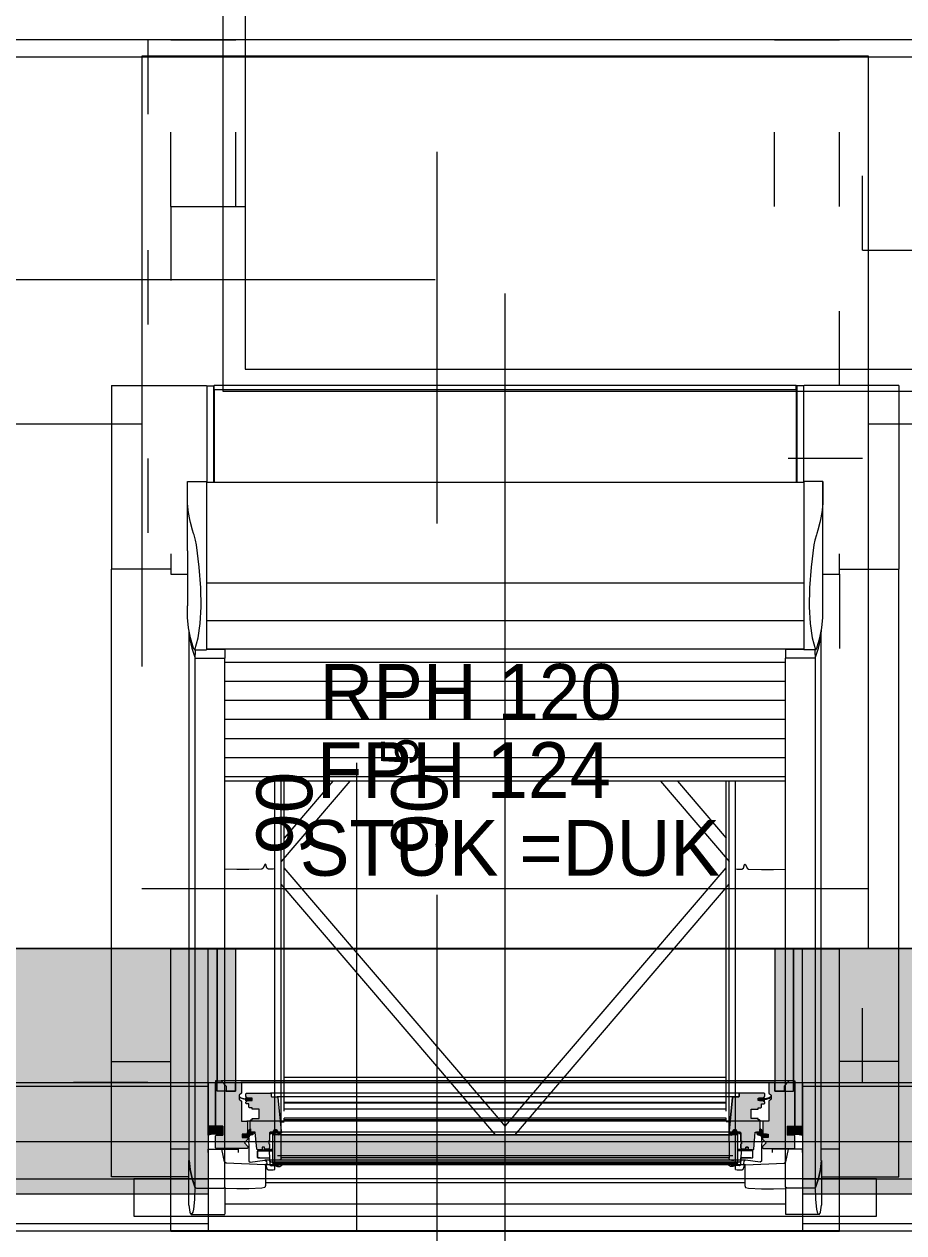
# Model space of a CAD drawing. Header units: metres. Extents: x -4 to 206, y -18 to 45.
# Drawn here: x 40.388 to 41.572, y -11.586 to -9.96 of the extents above; entities that cross this region are included whole.
import ezdxf

# ---------------------------------------------------------------- set-up
doc = ezdxf.new("R2010")
doc.units = ezdxf.units.M
doc.header["$MEASUREMENT"] = 0
for name, pattern in [('Achse', [0.004, 0.002, -0.001, 0, -0.001]), ('Grenzlinie', [0.008, 0.003, -0.005]), ('Schnittlinie', [0.006, 0.003, -0.0015, 0, -0.0015]), ('Strichlinie eng', [0.002, 0.0015, -0.0005]), ('UNSICHTBAR', [0.4, 0, -0.4]), ('Untersicht', [0.001, 0.0005, -0.0005])]:
    doc.linetypes.add(name, pattern=pattern)
for name, color, linetype in [('2._1.DG PP STG2_5_000 Achsraster', 7, 'Continuous'), ('2._1.DG PP STG2_5_110 Wand Aussen', 7, 'Continuous'), ('2._1.DG PP STG2_5_210 Decke', 7, 'Continuous'), ('2._1.DG PP STG2_5_220 Bodenaufbau', 7, 'Continuous'), ('2._1.DG PP STG2_5_220 Bodenaufbau - Außen_ Gefälle', 7, 'Continuous'), ('2._1.DG PP STG2_5_221 Bodenaufbau - Abdichtung', 7, 'Continuous'), ('2._1.DG PP STG2_5_310 Dachkonstruktion massiv', 7, 'Continuous'), ('2._1.DG PP STG2_5_320 Dachstuhl', 7, 'Continuous'), ('2._1.DG PP STG2_5_325 Dachfenster', 7, 'Continuous'), ('2._1.DG PP STG2_5_510 Möblierung', 7, 'Continuous'), ('2._1.DG PP STG2_5_851 Marker Schnitt', 7, 'Continuous')]:
    doc.layers.add(name, color=color, linetype=linetype)
doc.styles.add('ERSTELLTER_STIL_2', font='')
doc.styles.get('ERSTELLTER_STIL_2').set_extended_font_data('Eurostile')

msp = doc.modelspace()

# ---------------------------------------------------------------- hatches: boundary and pattern name
at = {"layer": '2._1.DG PP STG2_5_110 Wand Aussen', "linetype": 'Continuous', "lineweight": 13, "true_color": 0x3f7f02}
for points in [[(39.185, -11.2037), (39.185, -11.3837), (40.585, -11.3837), (40.585, -11.2037)], [(41.485, -11.2037), (41.485, -11.3837), (42.655, -11.3837), (42.655, -11.2037)]]:
    msp.add_hatch(color=76, dxfattribs=at).paths.add_polyline_path(points)
at = {"layer": '2._1.DG PP STG2_5_110 Wand Aussen', "linetype": 'Continuous', "lineweight": 0, "true_color": 0x373737}
for points in [[(39.185, -11.3887), (40.585, -11.3887), (40.585, -11.3837), (39.185, -11.3837)], [(41.485, -11.3887), (42.8059, -11.3887), (42.8019, -11.3837), (41.485, -11.3837)]]:
    msp.add_hatch(color=250, dxfattribs=at).paths.add_polyline_path(points)
at = {"layer": '2._1.DG PP STG2_5_110 Wand Aussen', "linetype": 'Continuous', "lineweight": 13, "true_color": 0xff6400}
for points in [[(39.185, -11.5137), (40.585, -11.5137), (40.585, -11.3887), (39.185, -11.3887)], [(41.485, -11.5137), (42.84, -11.5137), (42.84, -11.4305), (42.8059, -11.3887), (41.485, -11.3887)], [(39.185, -11.5337), (40.585, -11.5337), (40.585, -11.5137), (39.185, -11.5137)], [(41.485, -11.5137), (41.485, -11.5337), (42.84, -11.5337), (42.84, -11.5137)]]:
    msp.add_hatch(color=30, dxfattribs=at).paths.add_polyline_path(points)
at = {"layer": '2._1.DG PP STG2_5_325 Dachfenster', "linetype": 'Continuous', "lineweight": 13, "true_color": 0x3f7f02}
for points in [[(40.585, -11.3837), (40.635, -11.3837), (40.635, -11.2037), (40.585, -11.2037)], [(41.435, -11.3837), (41.485, -11.3837), (41.485, -11.2037), (41.435, -11.2037)]]:
    msp.add_hatch(color=76, dxfattribs=at).paths.add_polyline_path(points)
at = {"layer": '2._1.DG PP STG2_5_325 Dachfenster', "linetype": 'Continuous', "lineweight": 13, "true_color": 0xffaa00}
for points in [[(40.6471, -11.3817), (40.6471, -11.2837), (40.6471, -11.2037), (40.635, -11.2037), (40.635, -11.4426), (40.645, -11.4426), (40.645, -11.3817)], [(41.4229, -11.3817), (41.425, -11.3817), (41.425, -11.4426), (41.435, -11.4426), (41.435, -11.2037), (41.4229, -11.2037), (41.4229, -11.2837)]]:
    msp.add_hatch(color=40, dxfattribs=at).paths.add_polyline_path(points)
at = {"layer": '2._1.DG PP STG2_5_325 Dachfenster', "linetype": 'Continuous', "lineweight": 0, "true_color": 0xfde9f1}
for points in [[(40.6721, -11.3957), (40.6721, -11.2837), (40.6721, -11.2037), (40.6471, -11.2037), (40.6471, -11.2837), (40.6471, -11.3957)], [(41.3979, -11.3957), (41.4229, -11.3957), (41.4229, -11.2837), (41.4229, -11.2037), (41.3979, -11.2037), (41.3979, -11.2837)]]:
    msp.add_hatch(color=7, dxfattribs=at).paths.add_polyline_path(points)
at = {"layer": '2._1.DG PP STG2_5_325 Dachfenster', "linetype": 'Continuous', "lineweight": 0, "true_color": 0x373737}
for points in [[(40.585, -11.3837), (40.585, -11.3887), (40.635, -11.3887), (40.635, -11.3837)], [(41.435, -11.3887), (41.485, -11.3887), (41.485, -11.3837), (41.435, -11.3837)]]:
    msp.add_hatch(color=250, dxfattribs=at).paths.add_polyline_path(points)
at = {"layer": '2._1.DG PP STG2_5_325 Dachfenster', "linetype": 'Continuous', "lineweight": 0, "true_color": 0xe7d9c5}
for points in [[(40.645, -11.4555), (40.645, -11.4718), (40.6459, -11.4727), (40.6879, -11.4727), (40.6888, -11.4718), (40.6888, -11.4701), (40.6839, -11.4652), (40.6888, -11.4603), (40.6888, -11.4587), (40.6879, -11.4578), (40.6811, -11.4578), (40.6811, -11.4535), (40.6872, -11.4535), (40.6881, -11.4526), (40.6881, -11.437), (40.6872, -11.4361), (40.6801, -11.4361), (40.6801, -11.4088), (40.6771, -11.4062), (40.6771, -11.401), (40.6801, -11.3984), (40.6801, -11.3846), (40.6792, -11.3837), (40.6721, -11.3837), (40.6721, -11.3957), (40.6596, -11.3957), (40.6596, -11.3887), (40.6526, -11.3817), (40.647, -11.3817), (40.645, -11.3837), (40.645, -11.4417), (40.6459, -11.4426), (40.655, -11.4426), (40.655, -11.4546), (40.6459, -11.4546)], [(41.425, -11.4555), (41.4241, -11.4546), (41.415, -11.4546), (41.415, -11.4426), (41.4241, -11.4426), (41.425, -11.4417), (41.425, -11.3837), (41.423, -11.3817), (41.4174, -11.3817), (41.4104, -11.3887), (41.4104, -11.3957), (41.3979, -11.3957), (41.3979, -11.3837), (41.3908, -11.3837), (41.3899, -11.3846), (41.3899, -11.3984), (41.3929, -11.401), (41.3929, -11.4062), (41.3899, -11.4088), (41.3899, -11.4361), (41.3828, -11.4361), (41.3819, -11.437), (41.3819, -11.4526), (41.3828, -11.4535), (41.3889, -11.4535), (41.3889, -11.4578), (41.3821, -11.4578), (41.3812, -11.4587), (41.3812, -11.4603), (41.3861, -11.4652), (41.3812, -11.4701), (41.3812, -11.4718), (41.3821, -11.4727), (41.4241, -11.4727), (41.425, -11.4718)], [(40.6859, -11.4026), (40.6872, -11.4039), (40.6872, -11.4048), (40.6943, -11.4048), (40.6943, -11.408), (40.6872, -11.408), (40.6872, -11.4089), (40.6857, -11.4104), (40.6857, -11.4119), (40.6866, -11.4128), (40.6898, -11.4128), (40.6898, -11.417), (40.6907, -11.4178), (40.6943, -11.4178), (40.6943, -11.4199), (40.7037, -11.4199), (40.7037, -11.4322), (40.6943, -11.4322), (40.6943, -11.4343), (40.6927, -11.4343), (40.6918, -11.4352), (40.6918, -11.4429), (40.6923, -11.4498), (40.6932, -11.4506), (40.6984, -11.4506), (40.7005, -11.4738), (40.7013, -11.4746), (40.7081, -11.4746), (40.7081, -11.4711), (40.7111, -11.4711), (40.7111, -11.4736), (40.7168, -11.4736), (40.7178, -11.4716), (40.7178, -11.4666), (40.7168, -11.4666), (40.7168, -11.4626), (40.7178, -11.4626), (40.7178, -11.4515), (40.7187, -11.4506), (40.7231, -11.4506), (40.7231, -11.4496), (40.7243, -11.4476), (40.7274, -11.4476), (40.7286, -11.4496), (40.7286, -11.4506), (40.7323, -11.4506), (40.7335, -11.4493), (40.7288, -11.4042), (40.7279, -11.4034), (40.7207, -11.4034), (40.7201, -11.4028), (40.7201, -11.3993), (40.7192, -11.3984), (40.6866, -11.3984), (40.6857, -11.3993), (40.6857, -11.4021)], [(41.3841, -11.4026), (41.3843, -11.4021), (41.3843, -11.3993), (41.3834, -11.3984), (41.3508, -11.3984), (41.3499, -11.3993), (41.3499, -11.4028), (41.3493, -11.4034), (41.3421, -11.4034), (41.3412, -11.4042), (41.3365, -11.4493), (41.3377, -11.4506), (41.3414, -11.4506), (41.3414, -11.4496), (41.3426, -11.4476), (41.3457, -11.4476), (41.3469, -11.4496), (41.3469, -11.4506), (41.3513, -11.4506), (41.3522, -11.4515), (41.3522, -11.4626), (41.3532, -11.4626), (41.3532, -11.4666), (41.3522, -11.4666), (41.3522, -11.4716), (41.3532, -11.4736), (41.3589, -11.4736), (41.3589, -11.4711), (41.3619, -11.4711), (41.3619, -11.4746), (41.3687, -11.4746), (41.3695, -11.4738), (41.3716, -11.4506), (41.3768, -11.4506), (41.3777, -11.4498), (41.3782, -11.4429), (41.3782, -11.4352), (41.3773, -11.4343), (41.3757, -11.4343), (41.3757, -11.4322), (41.3663, -11.4322), (41.3663, -11.4199), (41.3757, -11.4199), (41.3757, -11.4178), (41.3793, -11.4178), (41.3802, -11.417), (41.3802, -11.4128), (41.3834, -11.4128), (41.3843, -11.4119), (41.3843, -11.4104), (41.3828, -11.4089), (41.3828, -11.408), (41.3757, -11.408), (41.3757, -11.4048), (41.3828, -11.4048), (41.3828, -11.4039)]]:
    msp.add_hatch(color=254, dxfattribs=at).paths.add_polyline_path(points)
at = {"layer": '2._1.DG PP STG2_5_325 Dachfenster', "linetype": 'Continuous', "lineweight": 13, "true_color": 0xff6400}
for points in [[(40.585, -11.5137), (40.635, -11.5137), (40.635, -11.3887), (40.585, -11.3887)], [(41.435, -11.5137), (41.485, -11.5137), (41.485, -11.3887), (41.435, -11.3887)], [(40.585, -11.5337), (40.635, -11.5337), (40.635, -11.5137), (40.585, -11.5137)], [(41.435, -11.5337), (41.485, -11.5337), (41.485, -11.5137), (41.435, -11.5137)]]:
    msp.add_hatch(color=30, dxfattribs=at).paths.add_polyline_path(points)
at = {"layer": '2._1.DG PP STG2_5_325 Dachfenster', "linetype": 'Continuous', "lineweight": 0, "true_color": 0xfed4e5}
for points in [[(40.6872, -11.4048), (40.6872, -11.4042), (40.6861, -11.4044), (40.6861, -11.406), (40.6832, -11.4055), (40.6796, -11.4044), (40.6776, -11.4033), (40.6771, -11.4034), (40.6794, -11.405), (40.6831, -11.4062), (40.6861, -11.4068), (40.6861, -11.4084), (40.6872, -11.4086), (40.6872, -11.408), (40.6926, -11.408), (40.6939, -11.4056), (40.6935, -11.4048)], [(41.3828, -11.4048), (41.3765, -11.4048), (41.3761, -11.4056), (41.3774, -11.408), (41.3828, -11.408), (41.3828, -11.4086), (41.3839, -11.4084), (41.3839, -11.4068), (41.3869, -11.4062), (41.3906, -11.405), (41.3927, -11.4037), (41.3927, -11.4032), (41.3904, -11.4044), (41.3868, -11.4055), (41.3839, -11.406), (41.3839, -11.4044), (41.3828, -11.4042)], [(40.635, -11.4426), (40.635, -11.4546), (40.6417, -11.4533), (40.6484, -11.4533), (40.655, -11.4546), (40.655, -11.4426), (40.6484, -11.4439), (40.6417, -11.4439)], [(40.6969, -11.4506), (40.6932, -11.4506), (40.6923, -11.4498), (40.6921, -11.4464), (40.6902, -11.4474), (40.6888, -11.4494), (40.6881, -11.4519), (40.6881, -11.4526), (40.6872, -11.4535), (40.6832, -11.4535), (40.6817, -11.4561), (40.6822, -11.4569), (40.6905, -11.4569), (40.6905, -11.4558), (40.6911, -11.4553), (40.6928, -11.455), (40.6949, -11.4544), (40.6964, -11.4528)], [(40.7188, -11.4536), (40.7204, -11.4517), (40.7209, -11.4517), (40.7224, -11.4546), (40.7232, -11.4528), (40.7242, -11.4546), (40.7251, -11.4524), (40.7296, -11.4523), (40.7296, -11.4532), (40.7295, -11.4537), (40.7295, -11.4545), (40.733, -11.4546), (40.7332, -11.454), (40.7331, -11.4532), (40.7328, -11.4525), (40.7328, -11.4517), (40.7342, -11.4514), (40.7343, -11.4507), (40.7323, -11.4506), (40.7286, -11.4506), (40.7286, -11.4496), (40.7274, -11.4476), (40.7243, -11.4476), (40.7231, -11.4496), (40.7231, -11.4506), (40.7203, -11.4506), (40.7183, -11.4533)], [(41.3512, -11.4536), (41.3517, -11.4535), (41.35, -11.4508), (41.3469, -11.4506), (41.3469, -11.4496), (41.3457, -11.4476), (41.3426, -11.4476), (41.3414, -11.4496), (41.3414, -11.4506), (41.3377, -11.4506), (41.336, -11.4503), (41.3357, -11.4513), (41.337, -11.4516), (41.3372, -11.4525), (41.3369, -11.4532), (41.3368, -11.454), (41.3369, -11.4545), (41.3403, -11.4546), (41.3405, -11.4537), (41.3404, -11.4532), (41.3402, -11.4527), (41.3446, -11.4523), (41.3458, -11.4546), (41.3464, -11.4528), (41.3476, -11.4546), (41.3491, -11.4517), (41.3496, -11.4517)], [(41.3731, -11.4506), (41.3736, -11.4528), (41.3751, -11.4544), (41.3772, -11.455), (41.3789, -11.4553), (41.3795, -11.4558), (41.3795, -11.4569), (41.3878, -11.4569), (41.3883, -11.4561), (41.3868, -11.4535), (41.3828, -11.4535), (41.3819, -11.4526), (41.3819, -11.4519), (41.3812, -11.4494), (41.3798, -11.4474), (41.3779, -11.4464), (41.3777, -11.4498), (41.3768, -11.4506)], [(41.435, -11.4426), (41.4284, -11.4439), (41.4217, -11.4439), (41.415, -11.4426), (41.415, -11.4546), (41.4217, -11.4533), (41.4284, -11.4533), (41.435, -11.4546)], [(40.7306, -11.4944), (40.7308, -11.4925), (40.7252, -11.4925), (40.7253, -11.4944), (40.7262, -11.4955), (40.728, -11.496), (40.7297, -11.4955)], [(41.3394, -11.4944), (41.3403, -11.4955), (41.342, -11.496), (41.3438, -11.4955), (41.3447, -11.4944), (41.3448, -11.4925), (41.3392, -11.4925)]]:
    msp.add_hatch(color=254, dxfattribs=at).paths.add_polyline_path(points)
at = {"layer": '2._1.DG PP STG2_5_325 Dachfenster', "linetype": 'Continuous', "lineweight": 13}
msp.add_hatch(color=4, dxfattribs=at).paths.add_polyline_path([(41.3483, -11.4545), (40.7217, -11.4545), (40.7217, -11.4925), (41.3483, -11.4925)])

# ---------------------------------------------------------------- linework, layer by layer
at = {"layer": '2._1.DG PP STG2_5_000 Achsraster', "color": 5, "linetype": 'Achse', "lineweight": 0, "ltscale": 1000}
msp.add_line((31.8, -10.0037), (54.3, -10.0037), dxfattribs=at)
at = {"layer": '2._1.DG PP STG2_5_000 Achsraster', "color": 252, "linetype": 'Grenzlinie', "lineweight": 13, "ltscale": 1000, "true_color": 0x949494, "flags": 128}
msp.add_lwpolyline([(37.9406, -10.3032), (42.0197, -10.3032)], dxfattribs=at)
at = {"layer": '2._1.DG PP STG2_5_110 Wand Aussen', "color": 7, "linetype": 'Continuous', "lineweight": 13, "ltscale": 1000}
for p, q in [((40.835, -10.9537), (40.835, -11.5837)), ((40.585, -11.3887), (40.585, -11.3837)), ((40.585, -11.3887), (40.585, -11.3837)), ((41.485, -11.3887), (41.485, -11.3837)), ((41.485, -11.3887), (41.485, -11.3837)), ((39.185, -11.3887), (40.585, -11.3887)), ((40.585, -11.5137), (40.585, -11.3887)), ((40.585, -11.5137), (40.585, -11.3887)), ((41.485, -11.3887), (42.8059, -11.3887)), ((41.485, -11.5137), (41.485, -11.3887)), ((41.485, -11.5137), (41.485, -11.3887)), ((40.585, -11.5337), (40.585, -11.5137)), ((40.585, -11.5337), (40.585, -11.5137)), ((41.485, -11.5337), (41.485, -11.5137)), ((41.485, -11.5337), (41.485, -11.5137)), ((39.185, -11.5337), (40.585, -11.5337)), ((40.585, -11.5737), (40.585, -11.5337)), ((40.585, -11.5737), (40.585, -11.5337)), ((41.485, -11.5337), (42.84, -11.5337)), ((41.485, -11.5737), (41.485, -11.5337)), ((41.485, -11.5737), (41.485, -11.5337)), ((39.185, -11.5737), (40.585, -11.5737)), ((40.585, -11.5837), (40.585, -11.5737)), ((40.585, -11.5837), (40.585, -11.5737)), ((41.485, -11.5737), (42.845, -11.5737)), ((41.485, -11.5837), (41.485, -11.5737)), ((41.485, -11.5837), (41.485, -11.5737))]:
    msp.add_line(p, q, dxfattribs=at)
at = {"layer": '2._1.DG PP STG2_5_110 Wand Aussen', "color": 7, "linetype": 'Continuous', "lineweight": 18, "ltscale": 1000}
for p, q in [((40.585, -11.3837), (40.585, -11.2037)), ((40.585, -11.3837), (40.585, -11.2037)), ((41.485, -11.3837), (41.485, -11.2037)), ((41.485, -11.3837), (41.485, -11.2037)), ((39.185, -11.3837), (40.585, -11.3837)), ((41.485, -11.3837), (42.655, -11.3837))]:
    msp.add_line(p, q, dxfattribs=at)
at = {"layer": '2._1.DG PP STG2_5_110 Wand Aussen', "color": 7, "linetype": 'Continuous', "lineweight": 25, "ltscale": 1000}
for p, q in [((40.585, -11.2037), (41.485, -11.2037)), ((40.585, -11.5837), (41.485, -11.5837))]:
    msp.add_line(p, q, dxfattribs=at)
at = {"layer": '2._1.DG PP STG2_5_110 Wand Aussen', "color": 1, "linetype": 'Strichlinie eng', "lineweight": 0, "ltscale": 1000}
for p, q in [((39.185, -11.5137), (40.585, -11.5137)), ((41.485, -11.5137), (42.84, -11.5137))]:
    msp.add_line(p, q, dxfattribs=at)
at = {"layer": '2._1.DG PP STG2_5_110 Wand Aussen', "color": 7, "linetype": 'Continuous', "lineweight": 18, "ltscale": 1000, "flags": 128}
for points in [[(40.585, -11.2037), (39.185, -11.2037)], [(42.655, -11.2037), (41.485, -11.2037)]]:
    msp.add_lwpolyline(points, dxfattribs=at)
at = {"layer": '2._1.DG PP STG2_5_110 Wand Aussen', "color": 7, "linetype": 'Continuous', "lineweight": 13, "ltscale": 1000, "flags": 128}
msp.add_lwpolyline([(40.535, -11.5137), (40.535, -11.5637), (41.535, -11.5637), (41.535, -11.5137)], close=True, dxfattribs=at)
for points in [[(39.185, -11.5837), (40.585, -11.5837)], [(41.485, -11.5837), (42.84, -11.5837)]]:
    msp.add_lwpolyline(points, dxfattribs=at)
at = {"layer": '2._1.DG PP STG2_5_210 Decke', "color": 7, "linetype": 'Continuous', "lineweight": 13, "ltscale": 1000, "true_color": 0xf4f4f4, "flags": 128}
for points in [[(33.485, -1.9936), (33.4967, -11.3837), (42.835, -11.3837), (42.835, -10.8837), (45.685, -10.8837), (45.685, -9.9837), (52.0258, -9.9837), (52.06, -1.993), (52.0632, -1.4987), (45.765, -1.4987), (45.765, -3.9237), (43.155, -3.9237), (43.155, -5.8737), (41.175, -5.8737), (41.175, -3.9237), (38.605, -3.9237), (38.605, -1.4987), (33.485, -1.4987)], [(33.7568, -11.4636), (33.759, -13.2537), (37.385, -13.2537), (37.385, -12.6087), (42.5891, -12.6087), (42.885, -12.5662), (42.885, -11.7587), (48.205, -11.7587), (48.205, -11.1337), (51.7609, -11.1337), (51.7654, -10.0637), (45.765, -10.0637), (45.765, -10.9637), (42.915, -10.9637), (42.915, -11.4636)]]:
    msp.add_lwpolyline(points, close=True, dxfattribs=at)
at = {"layer": '2._1.DG PP STG2_5_220 Bodenaufbau', "color": 7, "linetype": 'Continuous', "lineweight": 13, "ltscale": 1000, "true_color": 0xf4f4f4, "flags": 128}
msp.add_lwpolyline([(38.425, -1.6787), (33.6646, -1.6787), (33.6765, -11.2037), (42.655, -11.2037), (42.655, -10.7037), (45.505, -10.7037), (45.505, -9.8037), (51.8466, -9.8037), (51.8814, -1.6787), (45.945, -1.6787), (45.945, -4.1037), (43.335, -4.1037), (43.335, -6.0537), (40.995, -6.0537), (40.995, -4.1037), (38.425, -4.1037)], close=True, dxfattribs=at)
at = {"layer": '2._1.DG PP STG2_5_220 Bodenaufbau - Außen_ Gefälle', "color": 7, "linetype": 'Continuous', "lineweight": 13, "ltscale": 1000, "true_color": 0xf4f4f4, "flags": 128}
for points in [[(33.7568, -11.4637), (33.759, -13.2137), (37.345, -13.2137), (37.345, -12.5687), (39.935, -12.5687), (39.935, -12.5987), (42.3187, -12.5987), (42.875, -12.5188), (42.875, -11.7487), (45.815, -11.7487), (48.195, -11.7487), (48.195, -11.1237), (51.7609, -11.1237), (51.7654, -10.0637), (45.765, -10.0637), (45.765, -10.9637), (42.915, -10.9637), (42.915, -11.4637)], [(33.759, -13.2437), (37.145, -13.2437), (37.145, -12.5987), (39.935, -12.5987), (42.389, -12.5987), (42.875, -12.5289), (42.875, -11.7487), (45.815, -11.7487), (48.195, -11.7487), (48.195, -11.1237), (51.7609, -11.1237), (51.7654, -10.0637), (45.765, -10.0637), (45.765, -10.9637), (42.915, -10.9637), (42.915, -11.4636), (33.7568, -11.4636)]]:
    msp.add_lwpolyline(points, close=True, dxfattribs=at)
at = {"layer": '2._1.DG PP STG2_5_221 Bodenaufbau - Abdichtung', "color": 171, "linetype": 'Schnittlinie', "lineweight": 13, "ltscale": 1000, "true_color": 0x6c6cff, "flags": 128}
msp.add_lwpolyline([(40.36, -11.3837), (41.5726, -11.3837)], dxfattribs=at)
at = {"layer": '2._1.DG PP STG2_5_310 Dachkonstruktion massiv', "color": 8, "linetype": 'Schnittlinie', "lineweight": 13, "ltscale": 1000}
for p, q in [((39.2241, -10.4974), (40.5459, -10.4974)), ((41.5241, -10.4974), (42.655, -10.4974)), ((41.5241, -11.1231), (40.5459, -11.1231))]:
    msp.add_line(p, q, dxfattribs=at)
at = {"layer": '2._1.DG PP STG2_5_310 Dachkonstruktion massiv', "color": 8, "linetype": 'Schnittlinie', "lineweight": 13, "ltscale": 1000, "flags": 128}
for points in [[(42.655, -9.9809), (37.155, -9.9809), (37.155, -10.1547)], [(41.5241, -11.2037), (41.5241, -10.0029), (40.5459, -10.0029), (40.5459, -11.2037)]]:
    msp.add_lwpolyline(points, dxfattribs=at)
at = {"layer": '2._1.DG PP STG2_5_310 Dachkonstruktion massiv', "color": 8, "linetype": 'UNSICHTBAR', "lineweight": 13, "ltscale": 1000, "flags": 128}
for points in [[(40.554, -9.9809), (39.216, -9.9809)], [(40.554, -9.9809), (40.554, -10.2637)], [(42.835, -9.9809), (41.516, -9.9809)], [(41.516, -10.2637), (41.516, -9.9809)], [(39.216, -10.2637), (40.554, -10.2637)], [(40.554, -10.2637), (40.554, -11.3839)], [(41.516, -11.3839), (41.516, -10.2637)], [(41.516, -10.2637), (42.835, -10.2637)], [(40.554, -11.3839), (39.216, -11.3839)], [(42.835, -11.3839), (41.516, -11.3839)]]:
    msp.add_lwpolyline(points, dxfattribs=at)
at = {"layer": '2._1.DG PP STG2_5_320 Dachstuhl', "color": 8, "linetype": 'UNSICHTBAR', "lineweight": 13, "ltscale": 1000, "flags": 128}
for points in [[(37.155, -10.0687), (42.835, -10.0687)], [(40.554, -10.5442), (40.554, -11.3839)], [(41.516, -10.5442), (40.554, -10.5442)], [(41.516, -11.3839), (41.516, -10.5442)], [(40.554, -11.3839), (39.216, -11.3839)], [(42.835, -11.3839), (41.516, -11.3839)]]:
    msp.add_lwpolyline(points, dxfattribs=at)
at = {"layer": '2._1.DG PP STG2_5_325 Dachfenster', "color": 7, "linetype": 'Continuous', "lineweight": 13, "ltscale": 1000}
for p, q in [((41.035, -12.394), (41.035, -10.322)), ((41.035, -11.985), (41.035, -11.2037)), ((40.585, -11.3887), (40.635, -11.3887)), ((41.435, -11.3887), (41.485, -11.3887)), ((40.6838, -11.4569), (40.6886, -11.4569)), ((40.6886, -11.4569), (40.6898, -11.458)), ((40.6898, -11.4635), (40.6895, -11.4652)), ((40.6895, -11.4652), (40.6898, -11.4669)), ((40.6898, -11.458), (40.6898, -11.4635)), ((40.6898, -11.4669), (40.6898, -11.4896)), ((41.3814, -11.4569), (41.3802, -11.458)), ((41.3802, -11.458), (41.3802, -11.4635)), ((41.3802, -11.4635), (41.3805, -11.4652)), ((41.3805, -11.4652), (41.3802, -11.4669)), ((41.3802, -11.4669), (41.3802, -11.4896)), ((41.3862, -11.4569), (41.3814, -11.4569)), ((40.635, -11.4738), (40.6354, -11.4734)), ((40.635, -11.4783), (40.635, -11.4738)), ((40.6354, -11.4734), (40.6752, -11.4734)), ((40.6573, -11.4906), (40.6535, -11.4734)), ((40.6752, -11.4734), (40.6757, -11.4738)), ((40.6757, -11.4738), (40.6757, -11.4783)), ((40.7017, -11.4764), (40.7023, -11.4758)), ((40.7017, -11.485), (40.7017, -11.4764)), ((40.7023, -11.4758), (40.7167, -11.4758)), ((40.7167, -11.4758), (40.7174, -11.4764)), ((40.7174, -11.4764), (40.7182, -11.495)), ((41.3526, -11.4764), (41.3518, -11.495)), ((41.3533, -11.4758), (41.3526, -11.4764)), ((41.3677, -11.4758), (41.3533, -11.4758)), ((41.3683, -11.4764), (41.3677, -11.4758)), ((41.3683, -11.485), (41.3683, -11.4764)), ((41.3948, -11.4734), (41.3943, -11.4738)), ((41.3943, -11.4738), (41.3943, -11.4783)), ((41.4346, -11.4734), (41.3948, -11.4734)), ((41.4127, -11.4906), (41.4165, -11.4734)), ((41.435, -11.4738), (41.4346, -11.4734)), ((41.435, -11.4783), (41.435, -11.4738)), ((40.6594, -11.4924), (40.6573, -11.4906)), ((40.7116, -11.4947), (40.6594, -11.4924)), ((40.6898, -11.4896), (40.6919, -11.4913)), ((40.6919, -11.4913), (40.7113, -11.4886)), ((40.7021, -11.4854), (40.7017, -11.485)), ((40.7045, -11.4854), (40.7021, -11.4854)), ((40.7113, -11.4886), (40.7138, -11.4897)), ((40.714, -11.4934), (40.7116, -11.4947)), ((40.7138, -11.4897), (40.714, -11.4934)), ((40.7182, -11.495), (40.7198, -11.4962)), ((40.7198, -11.4962), (40.7247, -11.4954)), ((40.7247, -11.4954), (40.7251, -11.4954)), ((40.7251, -11.4954), (40.7284, -11.497)), ((40.7284, -11.497), (40.7315, -11.4969)), ((40.7326, -11.4931), (40.7308, -11.4943)), ((40.7315, -11.4969), (40.7343, -11.4953)), ((40.734, -11.493), (40.7326, -11.4931)), ((40.7348, -11.4941), (40.734, -11.493)), ((40.7343, -11.4953), (40.7348, -11.4941)), ((41.3352, -11.4941), (41.336, -11.493)), ((41.3357, -11.4953), (41.3352, -11.4941)), ((41.3385, -11.4969), (41.3357, -11.4953)), ((41.336, -11.493), (41.3374, -11.4931)), ((41.3374, -11.4931), (41.3392, -11.4943)), ((41.3416, -11.497), (41.3385, -11.4969)), ((41.3449, -11.4954), (41.3416, -11.497)), ((41.3453, -11.4954), (41.3449, -11.4954)), ((41.3502, -11.4962), (41.3453, -11.4954)), ((41.3518, -11.495), (41.3502, -11.4962)), ((41.3562, -11.4897), (41.356, -11.4934)), ((41.356, -11.4934), (41.3584, -11.4947)), ((41.3587, -11.4886), (41.3562, -11.4897)), ((41.3584, -11.4947), (41.4106, -11.4924)), ((41.3781, -11.4913), (41.3587, -11.4886)), ((41.3655, -11.4854), (41.3679, -11.4854)), ((41.3679, -11.4854), (41.3683, -11.485)), ((41.3802, -11.4896), (41.3781, -11.4913)), ((41.4106, -11.4924), (41.4127, -11.4906)), ((40.585, -11.5337), (40.635, -11.5337)), ((41.435, -11.5337), (41.485, -11.5337)), ((40.585, -11.5737), (40.635, -11.5737)), ((41.435, -11.5737), (41.485, -11.5737))]:
    msp.add_line(p, q, dxfattribs=at)
at = {"layer": '2._1.DG PP STG2_5_325 Dachfenster', "color": 7, "linetype": 'Continuous', "lineweight": 18, "ltscale": 1000}
for p, q in [((40.635, -11.2037), (40.6721, -11.2037)), ((40.635, -11.3837), (40.635, -11.2037)), ((41.435, -11.2037), (41.3979, -11.2037)), ((41.435, -11.3837), (41.435, -11.2037)), ((40.585, -11.3837), (40.635, -11.3837)), ((40.635, -11.3837), (40.635, -11.5837)), ((41.4174, -11.3817), (40.6526, -11.3817)), ((41.3908, -11.3837), (40.6792, -11.3837)), ((41.435, -11.3837), (41.485, -11.3837)), ((41.435, -11.3837), (41.435, -11.5837)), ((41.3508, -11.3984), (40.7192, -11.3984)), ((41.3421, -11.4034), (40.7279, -11.4034)), ((41.3828, -11.4361), (40.6872, -11.4361)), ((40.734, -11.4503), (41.336, -11.4503)), ((40.7081, -11.4746), (40.7217, -11.4746)), ((40.7167, -11.4758), (40.7217, -11.4758)), ((40.7168, -11.4736), (40.7217, -11.4736)), ((41.3416, -11.4828), (40.7284, -11.4828)), ((41.3483, -11.4736), (41.3532, -11.4736)), ((41.3619, -11.4746), (41.3483, -11.4746)), ((41.3533, -11.4758), (41.3483, -11.4758)), ((40.7045, -11.4854), (40.7177, -11.4854)), ((41.3587, -11.4886), (40.7113, -11.4886)), ((41.3584, -11.4947), (40.7116, -11.4947)), ((40.7221, -11.4907), (41.3479, -11.4907)), ((41.3655, -11.4854), (41.3523, -11.4854))]:
    msp.add_line(p, q, dxfattribs=at)
at = {"layer": '2._1.DG PP STG2_5_325 Dachfenster', "color": 1, "linetype": 'Strichlinie eng', "lineweight": 0, "ltscale": 1000}
for p, q in [((40.585, -11.5137), (40.635, -11.5137)), ((41.435, -11.5137), (41.485, -11.5137))]:
    msp.add_line(p, q, dxfattribs=at)
at = {"layer": '2._1.DG PP STG2_5_325 Dachfenster', "color": 255, "linetype": 'UNSICHTBAR', "lineweight": 13, "ltscale": 1000, "flags": 128}
for points in [[(40.585, -9.9809), (40.6723, -9.9809)], [(40.585, -10.2048), (40.585, -9.9809)], [(40.6723, -10.2048), (40.6723, -9.9809)], [(41.3977, -9.9809), (41.485, -9.9809)], [(41.3977, -10.2048), (41.3977, -9.9809)], [(41.485, -10.2048), (41.485, -9.9809)], [(40.585, -10.2048), (41.485, -10.2048)], [(40.585, -10.2048), (40.585, -10.4457)], [(41.485, -10.4457), (41.485, -10.2048)], [(40.585, -10.6725), (40.585, -10.6998)], [(41.485, -10.6998), (41.485, -10.6725)], [(40.585, -10.6998), (40.6074, -10.6998)], [(40.585, -11.4737), (40.585, -10.6998)], [(41.4626, -10.6998), (41.485, -10.6998)], [(41.485, -10.6998), (41.485, -11.4737)], [(40.6095, -11.4737), (40.585, -11.4737)], [(41.485, -11.4737), (41.4605, -11.4737)]]:
    msp.add_lwpolyline(points, dxfattribs=at)
at = {"layer": '2._1.DG PP STG2_5_325 Dachfenster', "color": 253, "linetype": 'Schnittlinie', "lineweight": 13, "ltscale": 1000, "true_color": 0x9f9f9f, "flags": 128}
for points in [[(40.505, -10.4457), (40.505, -10.6932)], [(40.505, -10.4457), (40.6325, -10.4457)], [(40.6325, -10.4457), (40.6335, -10.4464)], [(40.6335, -10.4464), (40.6335, -10.5761)], [(40.6335, -10.4464), (40.6425, -10.4464)], [(40.6425, -10.4464), (40.6435, -10.4459)], [(40.6425, -10.4464), (40.6425, -10.5761)], [(41.4265, -10.4458), (40.6435, -10.4458)], [(40.6435, -10.4519), (40.6435, -10.4462)], [(41.4265, -10.4519), (40.6435, -10.4519)], [(40.6435, -10.4519), (40.6435, -10.5761)], [(41.4275, -10.4464), (41.4265, -10.4459)], [(41.4265, -10.4519), (41.4265, -10.4462)], [(41.4265, -10.4519), (41.4265, -10.5761)], [(41.4275, -10.4464), (41.4275, -10.5761)], [(41.4365, -10.4464), (41.4275, -10.4464)], [(41.4375, -10.4457), (41.4365, -10.4464)], [(41.4365, -10.4464), (41.4365, -10.5761)], [(41.565, -10.4457), (41.4375, -10.4457)], [(41.565, -10.4457), (41.565, -10.6932)], [(40.6172, -10.8017), (40.6217, -10.7857), (40.6246, -10.7663), (40.6258, -10.7438), (40.6254, -10.7184), (40.6233, -10.6906), (40.6196, -10.6605), (40.6183, -10.6539), (40.6162, -10.647), (40.6154, -10.6451), (40.6143, -10.6404), (40.6113, -10.6301), (40.6106, -10.6263), (40.6087, -10.6167), (40.6084, -10.6132), (40.6074, -10.6045), (40.6074, -10.6013), (40.6074, -10.591), (40.6074, -10.5823), (40.6074, -10.5749)], [(40.6074, -10.577), (40.6074, -10.5749)], [(40.6074, -10.5749), (40.633, -10.5749)], [(40.6074, -10.6685), (40.6074, -10.577)], [(40.633, -10.5749), (40.633, -10.5823), (40.633, -10.591), (40.633, -10.6013), (40.633, -10.6132), (40.633, -10.6263), (40.633, -10.6404), (40.633, -10.647), (40.633, -10.6539), (40.633, -10.6605), (40.633, -10.6906), (40.633, -10.7184), (40.633, -10.7438), (40.633, -10.7663), (40.633, -10.7857), (40.633, -10.8017)], [(40.633, -10.5761), (41.437, -10.5761)], [(41.437, -10.5749), (41.437, -10.5823), (41.437, -10.591), (41.437, -10.6013), (41.437, -10.6132), (41.437, -10.6263), (41.437, -10.6404), (41.437, -10.647), (41.437, -10.6539), (41.437, -10.6605), (41.437, -10.6906), (41.437, -10.7184), (41.437, -10.7438), (41.437, -10.7663), (41.437, -10.7857), (41.437, -10.8017)], [(41.4627, -10.5749), (41.437, -10.5749)], [(41.4627, -10.5749), (41.4627, -10.5823), (41.4626, -10.591), (41.4626, -10.6013), (41.4626, -10.6045), (41.4617, -10.6132), (41.4613, -10.6167), (41.4594, -10.6263), (41.4587, -10.6301), (41.4557, -10.6404), (41.4546, -10.6451), (41.4539, -10.647), (41.4518, -10.6539), (41.4505, -10.6605), (41.4467, -10.6906), (41.4446, -10.7184), (41.4442, -10.7438), (41.4455, -10.7663), (41.4484, -10.7857), (41.4529, -10.8017)], [(41.4627, -10.577), (41.4627, -10.5749)], [(41.4627, -10.6685), (41.4627, -10.577)], [(40.6074, -10.6685), (40.6074, -10.7422)], [(41.4626, -10.7422), (41.4627, -10.6685)], [(40.505, -11.3558), (40.505, -10.6932)], [(40.585, -10.6932), (40.505, -10.6932)], [(41.485, -10.6932), (41.565, -10.6932)], [(41.565, -11.3558), (41.565, -10.6932)], [(40.633, -10.7114), (41.437, -10.7114)], [(40.6074, -10.7568), (40.6074, -10.7422)], [(41.4626, -10.7568), (41.4626, -10.7422)], [(40.6165, -10.8014), (40.6154, -10.7992), (40.6113, -10.7857), (40.6087, -10.7721), (40.6074, -10.7582), (40.6074, -10.7568)], [(40.633, -10.7623), (41.437, -10.7623)], [(41.4535, -10.8014), (41.4546, -10.7992), (41.4587, -10.7857), (41.4613, -10.7721), (41.4626, -10.7582), (41.4626, -10.7568)], [(40.6093, -10.7754), (40.6106, -10.7876), (40.6133, -10.7996), (40.6173, -10.8115), (40.6178, -10.8127)], [(40.6095, -11.489), (40.6095, -10.7773)], [(41.4523, -10.8127), (41.4527, -10.8115), (41.4567, -10.7996), (41.4594, -10.7876), (41.4607, -10.7754)], [(41.4605, -11.489), (41.4605, -10.7773)], [(40.6165, -10.8014), (40.6172, -10.8017)], [(40.6172, -10.8017), (40.633, -10.8017)], [(40.6175, -11.5251), (40.6175, -10.812)], [(40.6179, -10.8127), (40.6182, -10.8035), (40.6182, -10.8017)], [(40.6179, -10.8127), (40.6578, -10.8127)], [(40.633, -10.8005), (41.437, -10.8005)], [(40.633, -10.8008), (40.6578, -10.8008)], [(40.6578, -10.8008), (40.6578, -10.8035), (40.6578, -10.8127)], [(40.6578, -11.5248), (40.6578, -10.8127)], [(41.4122, -10.8008), (41.4122, -10.8035), (41.4122, -10.8127)], [(41.4122, -10.8008), (41.437, -10.8008)], [(41.4122, -11.5248), (41.4122, -10.8127)], [(41.4522, -10.8127), (41.4122, -10.8127)], [(41.4529, -10.8017), (41.437, -10.8017)], [(41.4518, -10.8017), (41.4518, -10.8035), (41.4522, -10.8127)], [(41.4525, -11.5251), (41.4525, -10.812)], [(41.4529, -10.8017), (41.4535, -10.8014)], [(41.4122, -10.8185), (40.6578, -10.8185)], [(41.4122, -10.8442), (40.6578, -10.8442)], [(41.4122, -10.8699), (40.6578, -10.8699)], [(41.4122, -10.8955), (40.6578, -10.8955)], [(41.4122, -10.9212), (40.6578, -10.9212)], [(41.4122, -10.9469), (40.6578, -10.9469)], [(41.4122, -10.9726), (40.6578, -10.9726)], [(41.4122, -10.9785), (40.6578, -10.9785)], [(40.7248, -11.5008), (40.7248, -11.0964), (40.7248, -10.9785)], [(40.7336, -11.4633), (40.7336, -10.9785)], [(40.826, -10.9785), (40.7336, -11.0866)], [(40.803, -10.9785), (40.7376, -11.055)], [(40.7377, -11.4224), (40.7377, -10.9785)], [(41.2441, -10.9785), (41.3364, -11.0866)], [(41.267, -10.9785), (41.3325, -11.055)], [(41.3323, -11.4224), (41.3323, -10.9785)], [(41.3364, -11.4633), (41.3364, -10.9785)], [(41.3452, -11.5008), (41.3452, -11.0964), (41.3452, -10.9785)], [(40.7113, -11.0904), (40.7093, -11.0955)], [(40.7121, -11.0902), (40.7113, -11.0904)], [(40.7129, -11.0904), (40.7121, -11.0902)], [(40.7142, -11.0956), (40.7129, -11.0904)], [(41.3558, -11.0956), (41.3571, -11.0904)], [(41.3571, -11.0904), (41.3579, -11.0902)], [(41.3579, -11.0902), (41.3587, -11.0904)], [(41.3587, -11.0904), (41.3607, -11.0955)], [(40.7075, -11.0966), (40.6899, -11.0972), (40.6737, -11.0972), (40.6578, -11.0967)], [(40.7093, -11.0955), (40.7075, -11.0966)], [(40.7163, -11.0969), (40.7142, -11.0956)], [(40.7248, -11.0964), (40.7229, -11.0969), (40.7163, -11.0969)], [(41.035, -11.4427), (41.0258, -11.4319), (41.0179, -11.4227), (40.7376, -11.095)], [(41.035, -11.4427), (41.0443, -11.4319), (41.0521, -11.4227), (41.3325, -11.095)], [(41.3452, -11.0964), (41.3471, -11.0969), (41.3537, -11.0969)], [(41.3537, -11.0969), (41.3558, -11.0956)], [(41.3607, -11.0955), (41.3625, -11.0966)], [(41.3625, -11.0966), (41.3801, -11.0972), (41.3963, -11.0972), (41.4122, -11.0967)], [(41.0222, -11.4546), (40.7336, -11.1172)], [(41.0478, -11.4546), (41.3364, -11.1172)], [(40.505, -11.3558), (40.585, -11.3558)], [(40.505, -11.5108), (40.505, -11.3558)], [(41.565, -11.3558), (41.485, -11.3558)], [(41.565, -11.5108), (41.565, -11.3558)], [(41.3323, -11.3773), (40.7377, -11.3773)], [(41.3323, -11.411), (40.7377, -11.411)], [(41.3323, -11.4118), (40.7377, -11.4118)], [(41.3325, -11.4319), (40.7376, -11.4319)], [(41.3323, -11.4199), (40.7377, -11.4199)], [(40.7377, -11.4366), (40.7377, -11.4319)], [(41.3323, -11.4341), (40.7377, -11.4341)], [(41.3323, -11.4366), (41.3323, -11.4319)], [(40.7336, -11.4369), (40.7375, -11.4369)], [(41.3323, -11.4358), (40.7377, -11.4358)], [(41.3364, -11.4369), (41.3325, -11.4369)], [(40.7335, -11.4852), (40.7335, -11.4746), (40.7335, -11.4703), (40.7335, -11.4653), (40.7335, -11.4644), (40.7335, -11.4636)], [(41.3364, -11.4546), (40.7336, -11.4546)], [(41.3364, -11.4547), (40.7336, -11.4547)], [(41.3365, -11.4636), (41.3365, -11.4644), (41.3365, -11.4653), (41.3365, -11.4703), (41.3365, -11.4746), (41.3365, -11.4852)], [(40.6093, -11.489), (40.6106, -11.5012), (40.6133, -11.5132), (40.6173, -11.5251), (40.6178, -11.5262)], [(40.6093, -11.549), (40.6093, -11.489)], [(40.6095, -11.489), (40.6108, -11.5012), (40.6135, -11.5132), (40.6175, -11.5251)], [(40.7114, -11.4947), (40.7121, -11.4946)], [(40.7121, -11.4946), (40.7129, -11.4948)], [(40.7123, -11.4946), (40.7123, -11.5225)], [(40.7129, -11.4948), (40.7142, -11.5)], [(40.7272, -11.4886), (40.7248, -11.4878)], [(40.7303, -11.4886), (40.7272, -11.4886)], [(40.7331, -11.4874), (40.7303, -11.4886)], [(40.7336, -11.4866), (40.7331, -11.4874)], [(41.3365, -11.4854), (40.7335, -11.4854)], [(40.7336, -11.4866), (40.7336, -11.4854)], [(41.3364, -11.4866), (41.3364, -11.4854)], [(41.3364, -11.4866), (41.3369, -11.4874)], [(41.3369, -11.4874), (41.3397, -11.4886)], [(41.3397, -11.4886), (41.3428, -11.4886)], [(41.3428, -11.4886), (41.3452, -11.4878)], [(41.3558, -11.5), (41.3571, -11.4948)], [(41.3571, -11.4948), (41.3579, -11.4946)], [(41.3577, -11.4946), (41.3577, -11.5225)], [(41.3579, -11.4946), (41.3586, -11.4947)], [(41.4607, -11.489), (41.4594, -11.5012), (41.4567, -11.5132), (41.4527, -11.5251), (41.4523, -11.5262)], [(41.4605, -11.489), (41.4592, -11.5012), (41.4565, -11.5132), (41.4525, -11.5251)], [(41.4607, -11.489), (41.4607, -11.549)], [(40.6093, -11.5108), (40.505, -11.5108)], [(40.7142, -11.5), (40.7163, -11.5013)], [(40.7163, -11.5013), (40.7229, -11.5013), (40.7248, -11.5008)], [(41.3452, -11.5008), (41.3471, -11.5013), (41.3537, -11.5013)], [(41.3537, -11.5013), (41.3558, -11.5)], [(41.4607, -11.5108), (41.565, -11.5108)], [(40.6093, -11.549), (40.6101, -11.5554), (40.6106, -11.5585), (40.611, -11.5596), (40.6123, -11.5614), (40.6133, -11.561), (40.615, -11.5585), (40.616, -11.5542), (40.6172, -11.5415), (40.6173, -11.5383), (40.6178, -11.5266)], [(40.6175, -11.5251), (40.6193, -11.526)], [(40.6193, -11.526), (40.6561, -11.526)], [(40.6561, -11.526), (40.6578, -11.5248)], [(40.6578, -11.5248), (40.6578, -11.5262)], [(40.7113, -11.5253), (40.7075, -11.5263), (40.6899, -11.5269), (40.6737, -11.5269), (40.6578, -11.5264)], [(40.6578, -11.5266), (40.6578, -11.5415), (40.6578, -11.5542), (40.6578, -11.5585), (40.6578, -11.5609)], [(40.7123, -11.5225), (40.7113, -11.5253)], [(41.3577, -11.519), (40.7123, -11.519)], [(41.3577, -11.5225), (41.3587, -11.5253)], [(41.3587, -11.5253), (41.3625, -11.5263), (41.3801, -11.5269), (41.3963, -11.5269), (41.4122, -11.5264)], [(41.4139, -11.526), (41.4122, -11.5248)], [(41.4122, -11.5248), (41.4122, -11.5262)], [(41.4122, -11.5266), (41.4122, -11.5415), (41.4122, -11.5542), (41.4122, -11.5585), (41.4122, -11.5609)], [(41.4507, -11.526), (41.4139, -11.526)], [(41.4525, -11.5251), (41.4507, -11.526)], [(41.4522, -11.5266), (41.4527, -11.5383), (41.4529, -11.5415), (41.4541, -11.5542), (41.455, -11.5585), (41.4564, -11.5609), (41.4577, -11.5614), (41.459, -11.5596), (41.4594, -11.5585), (41.46, -11.5554), (41.4607, -11.549)], [(40.6578, -11.5471), (41.4122, -11.5471)], [(40.6123, -11.5614), (40.6578, -11.5614)], [(41.4577, -11.5614), (41.4122, -11.5614)]]:
    msp.add_lwpolyline(points, dxfattribs=at)
at = {"layer": '2._1.DG PP STG2_5_325 Dachfenster', "color": 7, "linetype": 'Continuous', "lineweight": 18, "ltscale": 1000, "flags": 128}
for points in [[(40.635, -11.2037), (40.585, -11.2037)], [(41.485, -11.2037), (41.435, -11.2037)]]:
    msp.add_lwpolyline(points, dxfattribs=at)
for points in [[(40.6471, -11.3817), (40.645, -11.3817), (40.645, -11.4426), (40.635, -11.4426), (40.635, -11.2037), (40.6471, -11.2037), (40.6471, -11.2837)], [(40.6721, -11.3957), (40.6471, -11.3957), (40.6471, -11.2837), (40.6471, -11.2037), (40.6721, -11.2037), (40.6721, -11.2837)], [(41.3979, -11.3957), (41.4229, -11.3957), (41.4229, -11.2837), (41.4229, -11.2037), (41.3979, -11.2037), (41.3979, -11.2837)], [(41.4229, -11.3817), (41.425, -11.3817), (41.425, -11.4426), (41.435, -11.4426), (41.435, -11.2037), (41.4229, -11.2037), (41.4229, -11.2837)], [(41.3683, -11.485), (41.3683, -11.4764), (41.3677, -11.4758), (41.3677, -11.4746), (41.3619, -11.4746), (41.3619, -11.4711), (41.3589, -11.4711), (41.3589, -11.4736), (41.3532, -11.4736), (41.3522, -11.4716), (41.3522, -11.4666), (41.3532, -11.4666), (41.3532, -11.4626), (41.3522, -11.4626), (41.3522, -11.4515), (41.3513, -11.4506), (41.3469, -11.4506), (41.3469, -11.4496), (41.3457, -11.4476), (41.3426, -11.4476), (41.3414, -11.4496), (41.3414, -11.4506), (41.3377, -11.4506), (41.3365, -11.4493), (41.3412, -11.4042), (41.3421, -11.4034), (41.3493, -11.4034), (41.3499, -11.4028), (41.3499, -11.3993), (41.3508, -11.3984), (40.7192, -11.3984), (40.7201, -11.3993), (40.7201, -11.4028), (40.7207, -11.4034), (40.7279, -11.4034), (40.7288, -11.4042), (40.7335, -11.4493), (40.7323, -11.4506), (40.7286, -11.4506), (40.7286, -11.4496), (40.7274, -11.4476), (40.7243, -11.4476), (40.7231, -11.4496), (40.7231, -11.4506), (40.7187, -11.4506), (40.7178, -11.4515), (40.7178, -11.4626), (40.7168, -11.4626), (40.7168, -11.4666), (40.7178, -11.4666), (40.7178, -11.4716), (40.7168, -11.4736), (40.7111, -11.4736), (40.7111, -11.4711), (40.7081, -11.4711), (40.7081, -11.4746), (40.7023, -11.4746), (40.7023, -11.4758), (40.7017, -11.4764), (40.7017, -11.485), (40.7021, -11.4854), (40.7177, -11.4854), (40.7178, -11.4887), (40.7189, -11.4907), (41.3511, -11.4907), (41.3522, -11.4887), (41.3523, -11.4854), (41.3655, -11.4854), (41.3679, -11.4854)], [(40.6872, -11.4048), (40.6935, -11.4048), (40.6939, -11.4056), (40.6926, -11.408), (40.6872, -11.408), (40.6872, -11.4086), (40.6861, -11.4084), (40.6861, -11.4068), (40.6831, -11.4062), (40.6794, -11.405), (40.6773, -11.4037), (40.6773, -11.4032), (40.6796, -11.4044), (40.6832, -11.4055), (40.6861, -11.406), (40.6861, -11.4044), (40.6872, -11.4042)], [(41.3828, -11.4048), (41.3765, -11.4048), (41.3761, -11.4056), (41.3774, -11.408), (41.3828, -11.408), (41.3828, -11.4086), (41.3839, -11.4084), (41.3839, -11.4068), (41.3869, -11.4062), (41.3906, -11.405), (41.3927, -11.4037), (41.3927, -11.4032), (41.3904, -11.4044), (41.3868, -11.4055), (41.3839, -11.406), (41.3839, -11.4044), (41.3828, -11.4042)], [(40.635, -11.4426), (40.6417, -11.4439), (40.6484, -11.4439), (40.655, -11.4426), (40.655, -11.4546), (40.6484, -11.4533), (40.6417, -11.4533), (40.635, -11.4546)], [(40.6969, -11.4506), (40.6964, -11.4528), (40.6949, -11.4544), (40.6928, -11.455), (40.6911, -11.4553), (40.6905, -11.4558), (40.6905, -11.4569), (40.6822, -11.4569), (40.6817, -11.4561), (40.6832, -11.4535), (40.6872, -11.4535), (40.6881, -11.4526), (40.6881, -11.4519), (40.6888, -11.4494), (40.6902, -11.4474), (40.6921, -11.4464), (40.6923, -11.4498), (40.6932, -11.4506)], [(40.7188, -11.4536), (40.7183, -11.4535), (40.72, -11.4508), (40.7231, -11.4506), (40.7231, -11.4496), (40.7243, -11.4476), (40.7274, -11.4476), (40.7286, -11.4496), (40.7286, -11.4506), (40.7323, -11.4506), (40.734, -11.4503), (40.7343, -11.4513), (40.733, -11.4516), (40.7328, -11.4525), (40.7331, -11.4532), (40.7332, -11.454), (40.7331, -11.4545), (40.7297, -11.4546), (40.7295, -11.4537), (40.7296, -11.4532), (40.7298, -11.4527), (40.7254, -11.4523), (40.7242, -11.4546), (40.7236, -11.4528), (40.7224, -11.4546), (40.7209, -11.4517), (40.7204, -11.4517)], [(41.3512, -11.4536), (41.3517, -11.4535), (41.35, -11.4508), (41.3469, -11.4506), (41.3469, -11.4496), (41.3457, -11.4476), (41.3426, -11.4476), (41.3414, -11.4496), (41.3414, -11.4506), (41.3377, -11.4506), (41.336, -11.4503), (41.3357, -11.4513), (41.337, -11.4516), (41.3372, -11.4525), (41.3369, -11.4532), (41.3368, -11.454), (41.3369, -11.4545), (41.3403, -11.4546), (41.3405, -11.4537), (41.3404, -11.4532), (41.3402, -11.4527), (41.3446, -11.4523), (41.3458, -11.4546), (41.3464, -11.4528), (41.3476, -11.4546), (41.3491, -11.4517), (41.3496, -11.4517)], [(41.3731, -11.4506), (41.3736, -11.4528), (41.3751, -11.4544), (41.3772, -11.455), (41.3789, -11.4553), (41.3795, -11.4558), (41.3795, -11.4569), (41.3878, -11.4569), (41.3883, -11.4561), (41.3868, -11.4535), (41.3828, -11.4535), (41.3819, -11.4526), (41.3819, -11.4519), (41.3812, -11.4494), (41.3798, -11.4474), (41.3779, -11.4464), (41.3777, -11.4498), (41.3768, -11.4506)], [(41.435, -11.4426), (41.4284, -11.4439), (41.4217, -11.4439), (41.415, -11.4426), (41.415, -11.4546), (41.4217, -11.4533), (41.4284, -11.4533), (41.435, -11.4546)], [(41.3483, -11.4545), (40.7217, -11.4545), (40.7217, -11.4925), (41.3483, -11.4925)], [(40.7306, -11.4944), (40.7297, -11.4955), (40.728, -11.496), (40.7262, -11.4955), (40.7253, -11.4944), (40.7252, -11.4925), (40.7308, -11.4925)], [(41.3394, -11.4944), (41.3403, -11.4955), (41.342, -11.496), (41.3438, -11.4955), (41.3447, -11.4944), (41.3448, -11.4925), (41.3392, -11.4925)]]:
    msp.add_lwpolyline(points, close=True, dxfattribs=at)
at = {"layer": '2._1.DG PP STG2_5_325 Dachfenster', "color": 7, "linetype": 'Continuous', "lineweight": 13, "ltscale": 1000, "flags": 128}
for points in [[(40.645, -11.4555), (40.6459, -11.4546), (40.655, -11.4546), (40.655, -11.4426), (40.6459, -11.4426), (40.645, -11.4417), (40.645, -11.3837), (40.647, -11.3817), (40.6526, -11.3817), (40.6596, -11.3887), (40.6596, -11.3957), (40.6721, -11.3957), (40.6721, -11.3837), (40.6792, -11.3837), (40.6801, -11.3846), (40.6801, -11.3984), (40.6771, -11.401), (40.6771, -11.4062), (40.6801, -11.4088), (40.6801, -11.4361), (40.6872, -11.4361), (40.6881, -11.437), (40.6881, -11.4526), (40.6872, -11.4535), (40.6811, -11.4535), (40.6811, -11.4578), (40.6879, -11.4578), (40.6888, -11.4587), (40.6888, -11.4603), (40.6839, -11.4652), (40.6888, -11.4701), (40.6888, -11.4718), (40.6879, -11.4727), (40.6459, -11.4727), (40.645, -11.4718)], [(41.425, -11.4555), (41.4241, -11.4546), (41.415, -11.4546), (41.415, -11.4426), (41.4241, -11.4426), (41.425, -11.4417), (41.425, -11.3837), (41.423, -11.3817), (41.4174, -11.3817), (41.4104, -11.3887), (41.4104, -11.3957), (41.3979, -11.3957), (41.3979, -11.3837), (41.3908, -11.3837), (41.3899, -11.3846), (41.3899, -11.3984), (41.3929, -11.401), (41.3929, -11.4062), (41.3899, -11.4088), (41.3899, -11.4361), (41.3828, -11.4361), (41.3819, -11.437), (41.3819, -11.4526), (41.3828, -11.4535), (41.3889, -11.4535), (41.3889, -11.4578), (41.3821, -11.4578), (41.3812, -11.4587), (41.3812, -11.4603), (41.3861, -11.4652), (41.3812, -11.4701), (41.3812, -11.4718), (41.3821, -11.4727), (41.4241, -11.4727), (41.425, -11.4718)], [(40.6859, -11.4026), (40.6857, -11.4021), (40.6857, -11.3993), (40.6866, -11.3984), (40.7192, -11.3984), (40.7201, -11.3993), (40.7201, -11.4028), (40.7207, -11.4034), (40.7279, -11.4034), (40.7288, -11.4042), (40.7335, -11.4493), (40.7323, -11.4506), (40.7286, -11.4506), (40.7286, -11.4496), (40.7274, -11.4476), (40.7243, -11.4476), (40.7231, -11.4496), (40.7231, -11.4506), (40.7187, -11.4506), (40.7178, -11.4515), (40.7178, -11.4626), (40.7168, -11.4626), (40.7168, -11.4666), (40.7178, -11.4666), (40.7178, -11.4716), (40.7168, -11.4736), (40.7111, -11.4736), (40.7111, -11.4711), (40.7081, -11.4711), (40.7081, -11.4746), (40.7013, -11.4746), (40.7005, -11.4738), (40.6984, -11.4506), (40.6932, -11.4506), (40.6923, -11.4498), (40.6918, -11.4429), (40.6918, -11.4352), (40.6927, -11.4343), (40.6943, -11.4343), (40.6943, -11.4322), (40.7037, -11.4322), (40.7037, -11.4199), (40.6943, -11.4199), (40.6943, -11.4178), (40.6907, -11.4178), (40.6898, -11.417), (40.6898, -11.4128), (40.6866, -11.4128), (40.6857, -11.4119), (40.6857, -11.4104), (40.6872, -11.4089), (40.6872, -11.408), (40.6943, -11.408), (40.6943, -11.4048), (40.6872, -11.4048), (40.6872, -11.4039)], [(41.3841, -11.4026), (41.3843, -11.4021), (41.3843, -11.3993), (41.3834, -11.3984), (41.3508, -11.3984), (41.3499, -11.3993), (41.3499, -11.4028), (41.3493, -11.4034), (41.3421, -11.4034), (41.3412, -11.4042), (41.3365, -11.4493), (41.3377, -11.4506), (41.3414, -11.4506), (41.3414, -11.4496), (41.3426, -11.4476), (41.3457, -11.4476), (41.3469, -11.4496), (41.3469, -11.4506), (41.3513, -11.4506), (41.3522, -11.4515), (41.3522, -11.4626), (41.3532, -11.4626), (41.3532, -11.4666), (41.3522, -11.4666), (41.3522, -11.4716), (41.3532, -11.4736), (41.3589, -11.4736), (41.3589, -11.4711), (41.3619, -11.4711), (41.3619, -11.4746), (41.3687, -11.4746), (41.3695, -11.4738), (41.3716, -11.4506), (41.3768, -11.4506), (41.3777, -11.4498), (41.3782, -11.4429), (41.3782, -11.4352), (41.3773, -11.4343), (41.3757, -11.4343), (41.3757, -11.4322), (41.3663, -11.4322), (41.3663, -11.4199), (41.3757, -11.4199), (41.3757, -11.4178), (41.3793, -11.4178), (41.3802, -11.417), (41.3802, -11.4128), (41.3834, -11.4128), (41.3843, -11.4119), (41.3843, -11.4104), (41.3828, -11.4089), (41.3828, -11.408), (41.3757, -11.408), (41.3757, -11.4048), (41.3828, -11.4048), (41.3828, -11.4039)]]:
    msp.add_lwpolyline(points, close=True, dxfattribs=at)
for points in [[(40.585, -11.5837), (40.635, -11.5837)], [(41.435, -11.5837), (41.485, -11.5837)]]:
    msp.add_lwpolyline(points, dxfattribs=at)
at = {"layer": '2._1.DG PP STG2_5_510 Möblierung', "color": 8, "linetype": 'Continuous', "lineweight": 13, "ltscale": 1000, "true_color": 0x7e7f7f}
for p, q in [((40.655, -8.6537), (40.655, -10.4537)), ((40.685, -9.5537), (40.685, -10.4237)), ((40.685, -10.4237), (42.035, -10.4237)), ((40.655, -10.4537), (42.655, -10.4537))]:
    msp.add_line(p, q, dxfattribs=at)
at = {"layer": '2._1.DG PP STG2_5_851 Marker Schnitt', "color": 7, "linetype": 'Untersicht', "lineweight": 13, "ltscale": 1000}
msp.add_line((40.943, -9.1314), (40.943, -15.6487), dxfattribs=at)

# ---------------------------------------------------------------- texts
at = {"layer": '2._1.DG PP STG2_5_110 Wand Aussen', "color": 7, "linetype": 'Continuous', "lineweight": 13, "attachment_point": 9, "rotation": 90, "style": 'ERSTELLTER_STIL_2'}
for s, insert, char_height in [('\\A1;{\\pqr;\\pt0;\\fEurostile|b0|i0|c0|p0;\\W1.000000;5}', (40.9187, -10.9197), 0.05), ('\\A1;{\\pqr;\\pt0;\\fEurostile|b0|i0|c0|p0;\\W1.000000;90}', (40.7764, -10.9657), 0.075), ('\\A1;{\\pqr;\\pt0;\\fEurostile|b0|i0|c0|p0;\\W1.000000;90}', (40.958, -10.9657), 0.075)]:
    msp.add_mtext(s, dxfattribs=dict(at, insert=insert, char_height=char_height))
at = {"layer": '2._1.DG PP STG2_5_325 Dachfenster', "color": 7, "linetype": 'Continuous', "lineweight": 13, "char_height": 0.075, "attachment_point": 9, "style": 'ERSTELLTER_STIL_2'}
for s, insert in [('\\A1;{\\pqr;\\pt0;\\fEurostile|b0|i0|c0|p0;\\W1.000000;RPH 120}', (41.1919, -10.8967)), ('\\A1;{\\pqr;\\pt0;\\fEurostile|b0|i0|c0|p0;\\W1.000000;FPH 124}', (41.1773, -11.0009)), ('\\A1;{\\pqr;\\pt0;\\fEurostile|b0|i0|c0|p0;\\W1.000000;STUK =DUK}', (41.3242, -11.1067))]:
    msp.add_mtext(s, dxfattribs=dict(at, insert=insert))

doc.saveas('drawing.dxf')
